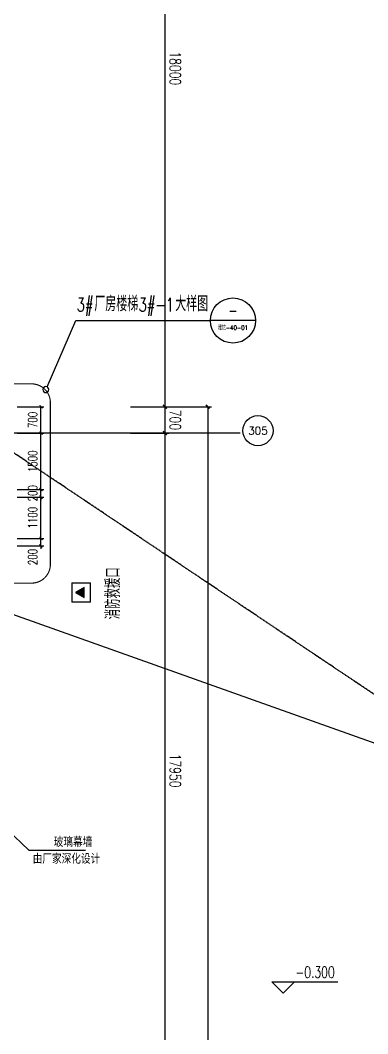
# Model space of a CAD drawing. Extents: x -954573 to 446329, y 489853 to 1226784.
# Drawn here: x -127891 to -118651, y 604747 to 631699 of the extents above; entities that cross this region are included whole.
import ezdxf
from ezdxf.enums import TextEntityAlignment as Align

# ---------------------------------------------------------------- set-up
doc = ezdxf.new("R2010")
doc.units = 0
doc.header["$LTSCALE"] = 10
doc.header["$MEASUREMENT"] = 0
doc.linetypes.add('10平面$0$DOTE', pattern=[2.42, 2, -0.2, 0.02, -0.2])
doc.linetypes.add('10平面$1$DASH', pattern=[0.35, 0.25, -0.1])
doc.layers.get('Defpoints').update_dxf_attribs({"color": 210})
for name, color, linetype in [('10平面$0$A-AXIS-D', 8, 'Continuous'), ('10平面$0$A-AXIS-DOTE', 8, '10平面$0$DOTE'), ('10平面$0$A-AXIS-DP', 8, 'Continuous'), ('10平面$0$A-AXIS-SYMB', 8, 'Continuous'), ('10平面$0$A-TEXT', 8, 'Continuous'), ('10平面$0$AS-WALL', 8, 'Continuous'), ('10平面$0$DIM_ELEV', 3, 'Continuous'), ('10平面$0$PUB_TEXT', 8, 'Continuous'), ('10平面$0$RP-N2-01$0$$0$A-WIND-J', 8, 'Continuous'), ('10平面$0$RP-N2-01$0$A-WIND-J', 8, 'Continuous'), ('10平面$0$建-标高', 8, 'Continuous'), ('A-LIN-V', 9, 'Continuous'), ('建-引出', 3, 'Continuous')]:
    doc.layers.add(name, color=color, linetype=linetype)
doc.styles.add('10平面$0$_TCH_AXIS', font='COMPLEX', dxfattribs={"bigfont": 'GBCBIG'})
doc.styles.add('10平面$0$_TCH_DIM', font='SIMPLEX', dxfattribs={"bigfont": 'GBCBIG'})
doc.styles.add('10平面$0$_TCH_DIM_T3', font='SIMPLEX', dxfattribs={"width": 0.705882, "bigfont": 'GBCBIG'})
doc.styles.add('10平面$0$A-DIM_T3', font='SIMPLEX', dxfattribs={"width": 0.705882, "bigfont": 'GBCBIG'})
doc.styles.add('10平面$0$A-STANDARD', font='SIMPLEX', dxfattribs={"bigfont": 'GBCBIG'})
doc.dimstyles.new('10平面$0$_TCH_ARCH&&100', dxfattribs={"dimtxt": 297.5, "dimasz": 100, "dimexe": 100, "dimexo": 100, "dimgap": 126.25, "dimtad": 1, "dimdec": 0, "dimzin": 0, "dimdsep": 46, "dimtxsty": '10平面$0$_TCH_DIM_T3', "dimblk": '10平面$0$_ArchTick', "dimcen": 0.09, "dimclrt": 7, "dimazin": 2, "dimtfac": 1, "dimtdec": 0, "dimtix": 1, "dimtmove": 2, "dimatfit": 3, "dimfxl": 0, "dimtolj": 1, "dimtzin": 0, "dimarcsym": 0})
doc.dimstyles.new('10平面$0$_TCH_ARCH&&80', dxfattribs={"dimtxt": 238, "dimasz": 80, "dimexe": 80, "dimexo": 80, "dimgap": 101, "dimtad": 1, "dimdec": 0, "dimzin": 0, "dimdsep": 46, "dimtxsty": '10平面$0$_TCH_DIM_T3', "dimblk": '10平面$0$_ArchTick', "dimcen": 0.09, "dimclrt": 7, "dimazin": 2, "dimtfac": 1, "dimtdec": 0, "dimtix": 1, "dimtmove": 2, "dimatfit": 3, "dimfxl": 0, "dimtolj": 1, "dimtzin": 0, "dimarcsym": 0})
doc.dimstyles.new('10平面$0$A-DIM&&100', dxfattribs={"dimtxt": 297.5, "dimasz": 100, "dimexe": 100, "dimexo": 100, "dimgap": 126.25, "dimtad": 1, "dimdec": 0, "dimzin": 0, "dimdsep": 46, "dimtxsty": '10平面$0$A-DIM_T3', "dimblk": '10平面$0$_ArchTick', "dimcen": 0.09, "dimclrt": 7, "dimazin": 2, "dimtfac": 1, "dimtdec": 0, "dimtix": 1, "dimtmove": 2, "dimatfit": 3, "dimfxl": 0, "dimtolj": 1, "dimtzin": 0, "dimarcsym": 0})

# ---------------------------------------------------------------- blocks, each defined once
blk = doc.blocks.new('10平面$0$_ArchTick')
at = {"color": 0, "linetype": 'ByBlock', "const_width": 0.4}
blk.add_lwpolyline([(-0.5, -0.5), (0.5, 0.5)], dxfattribs=at)
blk = doc.blocks.new('*D3003')
at = {"layer": '10平面$0$A-AXIS-D', "color": 0, "lineweight": -2}
for p, q in [((95776, -165400), (96792, -165400)), ((96692, -165400), (96692, -183400)), ((95776, -183400), (96792, -183400))]:
    blk.add_line(p, q, dxfattribs=at)
at = {"layer": 'Defpoints', "color": 0}
for p in [(95676, -165400), (95676, -183400), (96692, -183400)]:
    blk.add_point(p, dxfattribs=at)
at = {"layer": '10平面$0$A-AXIS-D', "color": 0, "lineweight": -2, "xscale": 100, "yscale": 100, "zscale": 100}
for p, rotation in [((96692, -165400), 90), ((96692, -183400), 270)]:
    blk.add_blockref('10平面$0$_ArchTick', p, dxfattribs=dict(at, rotation=rotation))
at = {"layer": '10平面$0$A-AXIS-D', "color": 7, "insert": (96967, -174400), "char_height": 297.5, "attachment_point": 5, "rotation": 270, "style": '10平面$0$A-DIM_T3'}
blk.add_mtext('\\A1;18000', dxfattribs=at)
blk = doc.blocks.new('*D3004')
at = {"layer": '10平面$0$A-AXIS-D', "color": 0, "lineweight": -2}
for p, q in [((95776, -183400), (96792, -183400)), ((96692, -183400), (96692, -184100)), ((95776, -184100), (96792, -184100))]:
    blk.add_line(p, q, dxfattribs=at)
at = {"layer": 'Defpoints', "color": 0}
for p in [(95676, -183400), (95676, -184100), (96692, -184100)]:
    blk.add_point(p, dxfattribs=at)
at = {"layer": '10平面$0$A-AXIS-D', "color": 0, "lineweight": -2, "xscale": 100, "yscale": 100, "zscale": 100}
for p, rotation in [((96692, -183400), 90), ((96692, -184100), 270)]:
    blk.add_blockref('10平面$0$_ArchTick', p, dxfattribs=dict(at, rotation=rotation))
at = {"layer": '10平面$0$A-AXIS-D', "color": 7, "insert": (96967, -183750), "char_height": 297.5, "attachment_point": 5, "rotation": 270, "style": '10平面$0$A-DIM_T3'}
blk.add_mtext('\\A1;700', dxfattribs=at)
blk = doc.blocks.new('*D3005')
at = {"layer": '10平面$0$A-AXIS-D', "color": 0, "lineweight": -2}
for p, q in [((95776, -184100), (96792, -184100)), ((96692, -184100), (96692, -202050)), ((95776, -202050), (96792, -202050))]:
    blk.add_line(p, q, dxfattribs=at)
at = {"layer": 'Defpoints', "color": 0}
for p in [(95676, -184100), (95676, -202050), (96692, -202050)]:
    blk.add_point(p, dxfattribs=at)
at = {"layer": '10平面$0$A-AXIS-D', "color": 0, "lineweight": -2, "xscale": 100, "yscale": 100, "zscale": 100}
for p, rotation in [((96692, -184100), 90), ((96692, -202050), 270)]:
    blk.add_blockref('10平面$0$_ArchTick', p, dxfattribs=dict(at, rotation=rotation))
at = {"layer": '10平面$0$A-AXIS-D', "color": 7, "insert": (96967, -193075), "char_height": 297.5, "attachment_point": 5, "rotation": 270, "style": '10平面$0$A-DIM_T3'}
blk.add_mtext('\\A1;17950', dxfattribs=at)
blk = doc.blocks.new('*D3084')
at = {"layer": '10平面$0$A-AXIS-D', "color": 0, "lineweight": -2}
for p, q in [((96036, -183400), (97932, -183400)), ((97832, -183400), (97832, -256600)), ((96036, -256600), (97932, -256600))]:
    blk.add_line(p, q, dxfattribs=at)
at = {"layer": 'Defpoints', "color": 0}
for p in [(95936, -183400), (95936, -256600), (97832, -256600)]:
    blk.add_point(p, dxfattribs=at)
at = {"layer": '10平面$0$A-AXIS-D', "color": 0, "lineweight": -2, "xscale": 100, "yscale": 100, "zscale": 100}
for p, rotation in [((97832, -183400), 90), ((97832, -256600), 270)]:
    blk.add_blockref('10平面$0$_ArchTick', p, dxfattribs=dict(at, rotation=rotation))
at = {"layer": '10平面$0$A-AXIS-D', "color": 7, "insert": (98107, -220000), "char_height": 297.5, "attachment_point": 5, "rotation": 270, "style": '10平面$0$_TCH_DIM_T3'}
blk.add_mtext('\\A1;73200', dxfattribs=at)
blk = doc.blocks.new('10平面$0$RP-N2-01$0$$0$xfjy')
at = {"layer": '10平面$0$RP-N2-01$0$$0$A-WIND-J'}
h = blk.add_hatch(color=256, dxfattribs=at)
h.dxf.hatch_style = 1
h.paths.add_polyline_path([(1141876, -26214), (1142135, -26214), (1142005, -25989)])
at = {"layer": '10平面$0$RP-N2-01$0$$0$A-WIND-J', "const_width": 25}
blk.add_lwpolyline([(1141755, -25889), (1141755, -26389), (1142255, -26389), (1142255, -25889)], close=True, dxfattribs=at)
at = {"layer": '10平面$0$RP-N2-01$0$$0$A-WIND-J'}
for points in [[(1141755, -26389), (1142255, -26389), (1142255, -25889), (1141755, -25889)], [(1141876, -26214), (1142135, -26214), (1142005, -25989)]]:
    blk.add_lwpolyline(points, close=True, dxfattribs=at)
blk = doc.blocks.new('10平面$0$RP-N2-01$0$xfjy')
at = {"layer": '10平面$0$RP-N2-01$0$$0$A-WIND-J'}
blk.add_blockref('10平面$0$RP-N2-01$0$$0$xfjy', (0, 0), dxfattribs=at)
blk = doc.blocks.new('10平面$0$1232')
at = {"layer": '10平面$0$RP-N2-01$0$A-WIND-J', "rotation": 90}
blk.add_blockref('10平面$0$RP-N2-01$0$xfjy', (-152409, -525525, 0), dxfattribs=at)
at = {"layer": '10平面$0$A-TEXT', "style": '10平面$0$_TCH_DIM'}
blk.add_text('消防救援口', height=384.1, rotation=90, dxfattribs=at).set_placement((-125237, 615769, 0))
blk = doc.blocks.new('10平面$0$3132')
at = {"layer": '10平面$0$A-AXIS-SYMB'}
for p, q in [((-127178, 621952), (-126412, 623713)), ((-126412, 623713), (-122836, 623713)), ((-121636, 623713), (-122836, 623713))]:
    blk.add_line(p, q, dxfattribs=at)
blk.add_lwpolyline([(-127130, 621878, 1), (-127291, 621878, 1)], format="xyb", close=True, dxfattribs=at)
blk.add_circle((-122236, 623713), 600, dxfattribs=at)
at = {"layer": '10平面$0$DIM_ELEV', "linetype": '10平面$1$DASH', "const_width": 30}
blk.add_lwpolyline([(-136740, 622030), (-127590, 622030, -0.414214), (-127090, 621530), (-127090, 617230, -0.414214), (-127590, 616730), (-136740, 616730, -0.414214), (-137240, 617230), (-137240, 621530, -0.414214)], format="xyb", close=True, dxfattribs=at)
at = {"layer": '10平面$0$PUB_TEXT', "style": '10平面$0$_TCH_DIM', "width": 0.705882}
for s, p in [('3#', (-126390, 623958)), ('3#-1', (-124743, 623958))]:
    blk.add_text(s, height=357, dxfattribs=at).set_placement(p)
at = {"layer": '10平面$0$PUB_TEXT', "style": '10平面$0$_TCH_DIM'}
for s, p in [('厂房楼梯', (-125922, 623958)), ('大样图', (-123771, 623958))]:
    blk.add_text(s, height=405.1, dxfattribs=at).set_placement(p)
for s, height, width, p, p2 in [('-', 365, 0.777778, (-122358, 623802), (-122114, 623802)), ('建施-40-01', 120.6, 0.940298, (-122634, 623462), (-121837, 623462))]:
    blk.add_text(s, height=height, dxfattribs=dict(at, width=width)).set_placement(p, p2, align=Align.FIT)
blk = doc.blocks.new('*D3806')
at = {"layer": '10平面$0$A-AXIS-DP', "color": 0, "lineweight": -2}
for p, q in [((-127974, 617920), (-127260, 617920)), ((-127340, 617920), (-127340, 618000)), ((-127340, 617720), (-127340, 617920)), ((-127974, 617720), (-127260, 617720)), ((-127340, 617720), (-127340, 617640))]:
    blk.add_line(p, q, dxfattribs=at)
at = {"layer": 'Defpoints', "color": 0}
for p in [(-128054, 617920), (-127340, 617920), (-128054, 617720)]:
    blk.add_point(p, dxfattribs=at)
at = {"layer": '10平面$0$A-AXIS-DP', "color": 0, "lineweight": -2, "xscale": 80, "yscale": 80, "zscale": 80}
for p, rotation in [((-127340, 617920), 270), ((-127340, 617720), 90)]:
    blk.add_blockref('10平面$0$_ArchTick', p, dxfattribs=dict(at, rotation=rotation))
at = {"layer": '10平面$0$A-AXIS-DP', "color": 7, "insert": (-127560, 617424), "char_height": 238, "attachment_point": 5, "rotation": 90, "style": '10平面$0$_TCH_DIM_T3'}
blk.add_mtext('\\A1;200', dxfattribs=at)
blk = doc.blocks.new('*D3807')
at = {"layer": '10平面$0$A-AXIS-DP', "color": 0, "lineweight": -2}
for p, q in [((-127974, 619020), (-127260, 619020)), ((-127340, 617920), (-127340, 619020)), ((-127974, 617920), (-127260, 617920))]:
    blk.add_line(p, q, dxfattribs=at)
at = {"layer": 'Defpoints', "color": 0}
for p in [(-128054, 619020), (-127340, 619020), (-128054, 617920)]:
    blk.add_point(p, dxfattribs=at)
at = {"layer": '10平面$0$A-AXIS-DP', "color": 0, "lineweight": -2, "xscale": 80, "yscale": 80, "zscale": 80}
for p, rotation in [((-127340, 619020), 90), ((-127340, 617920), 270)]:
    blk.add_blockref('10平面$0$_ArchTick', p, dxfattribs=dict(at, rotation=rotation))
at = {"layer": '10平面$0$A-AXIS-DP', "color": 7, "insert": (-127560, 618470), "char_height": 238, "attachment_point": 5, "rotation": 90, "style": '10平面$0$_TCH_DIM_T3'}
blk.add_mtext('\\A1;1100', dxfattribs=at)
blk = doc.blocks.new('*D3808')
at = {"layer": '10平面$0$A-AXIS-DP', "color": 0, "lineweight": -2}
for p, q in [((-127974, 619220), (-127260, 619220)), ((-127340, 619220), (-127340, 619300)), ((-127340, 619020), (-127340, 619220)), ((-127974, 619020), (-127260, 619020)), ((-127340, 619020), (-127340, 618940))]:
    blk.add_line(p, q, dxfattribs=at)
at = {"layer": 'Defpoints', "color": 0}
for p in [(-128054, 619220), (-127340, 619220), (-128054, 619020)]:
    blk.add_point(p, dxfattribs=at)
at = {"layer": '10平面$0$A-AXIS-DP', "color": 0, "lineweight": -2, "xscale": 80, "yscale": 80, "zscale": 80}
for p, rotation in [((-127340, 619220), 270), ((-127340, 619020), 90)]:
    blk.add_blockref('10平面$0$_ArchTick', p, dxfattribs=dict(at, rotation=rotation))
at = {"layer": '10平面$0$A-AXIS-DP', "color": 7, "insert": (-127560, 619120), "char_height": 238, "attachment_point": 5, "rotation": 90, "style": '10平面$0$_TCH_DIM_T3'}
blk.add_mtext('\\A1;200', dxfattribs=at)
blk = doc.blocks.new('*D3809')
at = {"layer": '10平面$0$A-AXIS-DP', "color": 0, "lineweight": -2}
for p, q in [((-127974, 620720), (-127260, 620720)), ((-127340, 619220), (-127340, 620720)), ((-127974, 619220), (-127260, 619220))]:
    blk.add_line(p, q, dxfattribs=at)
at = {"layer": 'Defpoints', "color": 0}
for p in [(-128054, 620720), (-127340, 620720), (-128054, 619220)]:
    blk.add_point(p, dxfattribs=at)
at = {"layer": '10平面$0$A-AXIS-DP', "color": 0, "lineweight": -2, "xscale": 80, "yscale": 80, "zscale": 80}
for p, rotation in [((-127340, 620720), 90), ((-127340, 619220), 270)]:
    blk.add_blockref('10平面$0$_ArchTick', p, dxfattribs=dict(at, rotation=rotation))
at = {"layer": '10平面$0$A-AXIS-DP', "color": 7, "insert": (-127560, 619970), "char_height": 238, "attachment_point": 5, "rotation": 90, "style": '10平面$0$_TCH_DIM_T3'}
blk.add_mtext('\\A1;1500', dxfattribs=at)
blk = doc.blocks.new('*D3810')
at = {"layer": '10平面$0$A-AXIS-DP', "color": 0, "lineweight": -2}
for p, q in [((-127974, 621420), (-127260, 621420)), ((-127340, 620720), (-127340, 621420)), ((-127974, 620720), (-127260, 620720))]:
    blk.add_line(p, q, dxfattribs=at)
at = {"layer": 'Defpoints', "color": 0}
for p in [(-128054, 621420), (-127340, 621420), (-128054, 620720)]:
    blk.add_point(p, dxfattribs=at)
at = {"layer": '10平面$0$A-AXIS-DP', "color": 0, "lineweight": -2, "xscale": 80, "yscale": 80, "zscale": 80}
for p, rotation in [((-127340, 621420), 90), ((-127340, 620720), 270)]:
    blk.add_blockref('10平面$0$_ArchTick', p, dxfattribs=dict(at, rotation=rotation))
at = {"layer": '10平面$0$A-AXIS-DP', "color": 7, "insert": (-127560, 621070), "char_height": 238, "attachment_point": 5, "rotation": 90, "style": '10平面$0$_TCH_DIM_T3'}
blk.add_mtext('\\A1;700', dxfattribs=at)
blk = doc.blocks.new('10平面$0$dote')
at = {"layer": '10平面$0$A-AXIS-D'}
blk.add_circle((99166, -184035.7), 400, dxfattribs=at)
at = {"layer": '10平面$0$A-AXIS-DOTE', "ltscale": 2}
for p, q in [((98696.4, -184100), (-97273.6, -184100)), ((121882.2, -204200), (91886.2, -184100))]:
    blk.add_line(p, q, dxfattribs=at)
at = {"layer": '10平面$0$PUB_TEXT', "style": '10平面$0$_TCH_AXIS'}
blk.add_text('305', height=206.28, dxfattribs=at).set_placement((98905.6, -184138.9), (99426.3, -184138.9), align=Align.FIT)
at = {"layer": '10平面$0$A-AXIS-D'}
for base, p1, p2, dimstyle, picture, middle in [((96692.2, -183400), (95676.4, -165400), (95676.4, -183400), '10平面$0$A-DIM&&100', '*D3003', (96967.2, -174400)), ((96692.2, -184100), (95676.4, -183400), (95676.4, -184100), '10平面$0$A-DIM&&100', '*D3004', (96967.2, -183750)), ((97831.9, -256600.1), (95936.4, -183400), (95936.4, -256600.1), '10平面$0$_TCH_ARCH&&100', '*D3084', (98106.9, -220000)), ((96692.2, -202050), (95676.4, -184100), (95676.4, -202050), '10平面$0$A-DIM&&100', '*D3005', (96967.2, -193075))]:
    dim = blk.add_linear_dim(base=base, p1=p1, p2=p2, angle=270, dimstyle=dimstyle, override={"dimgap": 0}, dxfattribs=at)
    dim.commit()
    dim.dimension.update_dxf_attribs({"geometry": picture, "text_midpoint": middle, "dimtype": 129, "text_rotation": 270})
blk = doc.blocks.new('10平面')
at = {"layer": '10平面$0$A-AXIS-SYMB'}
for p, q in [((-128235.2, 610178.2), (-127660, 609630)), ((-127660, 609630), (-126160, 609630))]:
    blk.add_line(p, q, dxfattribs=at)
at = {"layer": '10平面$0$建-标高'}
for p, q in [((-120903, 605829.1), (-121203, 606129.1)), ((-121203, 606129.1), (-119443, 606129.1)), ((-120903, 605829.1), (-120603, 606129.1))]:
    blk.add_line(p, q, dxfattribs=at)
blk.add_blockref('10平面$0$1232', (0, 0))
at = {"layer": '10平面$0$A-AXIS-DP'}
blk.add_blockref('10平面$0$3132', (0, 0), dxfattribs=at)
at = {"layer": '10平面$0$AS-WALL'}
blk.add_blockref('10平面$0$dote', (-220736.4, 804820), dxfattribs=at)
at = {"layer": '10平面$0$PUB_TEXT', "style": '10平面$0$_TCH_DIM'}
for s, p in [('玻璃幕墙', (-127000.6, 609714)), ('由厂家深化设计', (-127560.6, 609266))]:
    blk.add_text(s, height=270.07, dxfattribs=at).set_placement(p)
at = {"layer": '10平面$0$PUB_TEXT', "style": '10平面$0$A-STANDARD', "width": 0.705882}
blk.add_text('-0.300', height=297.5, dxfattribs=at).set_placement((-120573, 606234.1))
at = {"layer": '10平面$0$A-AXIS-DP'}
for p1, p2, picture, middle in [((-128054.2, 620720), (-128054.2, 621419.9), '*D3810', (-127560, 621070)), ((-128054.2, 619220), (-128054.2, 620720), '*D3809', (-127560, 619970)), ((-128054.2, 619020), (-128054.2, 619220), '*D3808', (-127560, 619120)), ((-128054.2, 617920), (-128054.2, 619020), '*D3807', (-127560, 618470))]:
    dim = blk.add_aligned_dim(p1=p1, p2=p2, distance=-714.2, dimstyle='10平面$0$_TCH_ARCH&&80', dxfattribs=at)
    dim.commit()
    dim.dimension.update_dxf_attribs({"geometry": picture, "text_midpoint": middle})
dim = blk.add_linear_dim(base=(-127340, 617920), p1=(-128054.2, 617720), p2=(-128054.2, 617920), angle=90, dimstyle='10平面$0$_TCH_ARCH&&80', dxfattribs=at)
dim.commit()
dim.dimension.update_dxf_attribs({"geometry": '*D3806', "text_midpoint": (-127560, 617424), "dimtype": 129})

msp = doc.modelspace()

# ---------------------------------------------------------------- block references
at = {"layer": 'A-LIN-V'}
msp.add_blockref('10平面', (0, 0), dxfattribs=at)

# ---------------------------------------------------------------- next in the draw order: linework, layer by layer
at = {"layer": '建-引出'}
msp.add_line((-133754.2, 617920), (-97180, 604900), dxfattribs=at)

doc.saveas('drawing.dxf')
